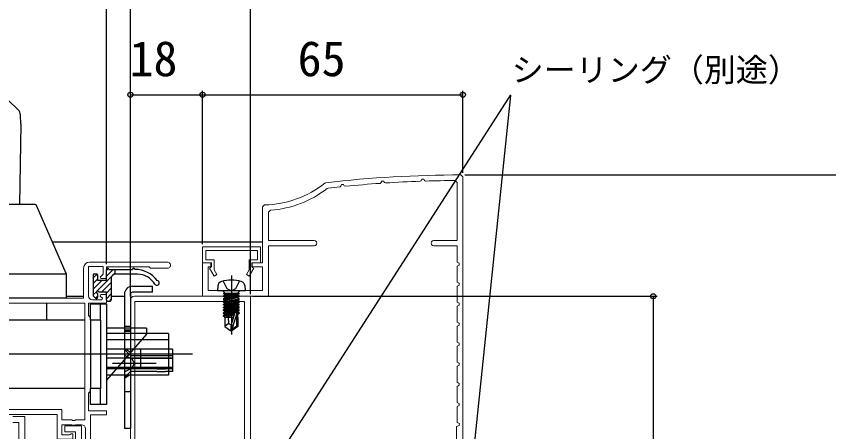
# Model space of a CAD drawing. Units: millimetres, scale not verified. Extents: x -525 to 525, y -803 to 799.
# Drawn here: x 204.6 to 407.5, y -457.7 to -353.9 of the extents above; entities that cross this region are included whole.
import ezdxf
from ezdxf.enums import TextEntityAlignment as Align

# ---------------------------------------------------------------- set-up
doc = ezdxf.new("R2010")
doc.units = ezdxf.units.MM
doc.header["$LTSCALE"] = 4
doc.layers.add('0-2_YKK_11', color=7, linetype='Continuous', lineweight=18)
for name, color, linetype in [('0-4_YKK_12', 2, 'Continuous'), ('0-5_YKK_13', 4, 'Continuous'), ('0-6_YKK_D', 6, 'Continuous')]:
    doc.layers.add(name, color=color, linetype=linetype)
doc.styles.add('ＭＳ ゴシック', font='')
doc.styles.get('ＭＳ ゴシック').set_extended_font_data('MS Gothic')

msp = doc.modelspace()

# ---------------------------------------------------------------- linework, layer by layer
at = {"layer": '0-2_YKK_11', "color": 30}
for p, q in [((281.935, -395.497), (281.681, -395.602)), ((282.239, -396.944), (282.488, -396.843))]:
    msp.add_line(p, q, dxfattribs=at)
at = {"layer": '0-2_YKK_11'}
for p, q in [((242.356, -415.344), (222.906, -415.344)), ((221.406, -416.844), (221.406, -424.344))]:
    msp.add_line(p, q, dxfattribs=at)
at = {"layer": '0-2_YKK_11', "color": 211}
msp.add_line((234.106, -423.844), (263.106, -423.844), dxfattribs=at)
at = {"layer": '0-2_YKK_11', "color": 30}
for points in [[(316.109, -470.844), (316.109, -394.044), (315.608, -393.544)], [(295.49, -395.657), (295.658, -395.539), (295.845, -395.125), (296.335, -395.102), (296.516, -395.419), (296.796, -395.569)], [(305.488, -395.133), (305.662, -395.019), (305.855, -394.617), (306.345, -394.605), (306.521, -394.932), (306.794, -395.089)], [(314.206, -394.95), (314.709, -395.45), (314.709, -409.944), (308.859, -409.944)], [(285.492, -396.518), (285.655, -396.397), (285.837, -395.971), (286.324, -395.936), (286.511, -396.243), (286.797, -396.386)], [(266.599, -401.039), (266.109, -401.539), (266.109, -415.544), (263.409, -415.544), (263.409, -416.544), (266.109, -416.544), (266.109, -422.444), (252.509, -422.444), (252.509, -416.544), (253.309, -416.544), (253.309, -415.544), (251.109, -415.544), (251.109, -423.844), (267.609, -423.844), (267.609, -411.244), (278.959, -411.244)], [(278.959, -409.944), (267.609, -409.944), (267.609, -402.869), (268.072, -402.371)], [(308.859, -411.244), (314.709, -411.244), (314.709, -415.344), (315.209, -415.599), (315.209, -416.089), (314.709, -416.344), (314.709, -420.344), (315.209, -420.599), (315.209, -421.089), (314.709, -421.344), (314.709, -425.344), (315.209, -425.599), (315.209, -426.089), (314.709, -426.344), (314.709, -430.344), (315.209, -430.599), (315.209, -431.089), (314.709, -431.344), (314.709, -435.344), (315.209, -435.599), (315.209, -436.089), (314.709, -436.344), (314.709, -440.344), (315.209, -440.599), (315.209, -441.089), (314.709, -441.344), (314.709, -445.344), (315.209, -445.599), (315.209, -446.089), (314.709, -446.344), (314.709, -450.344), (315.209, -450.599), (315.209, -451.089), (314.709, -451.344), (314.709, -455.344), (315.234, -455.612), (315.18, -456.155), (314.509, -456.344), (314.509, -460.344)]]:
    msp.add_lwpolyline(points, dxfattribs=at)
msp.add_lwpolyline([(265.609, -411.544), (251.109, -411.544), (251.109, -415.544), (253.209, -415.544), (253.209, -416.644), (252.836, -416.859), (253.982, -418.844), (254.675, -418.444), (254.009, -417.291), (254.009, -414.744), (251.909, -414.744), (251.909, -412.444), (264.809, -412.444), (264.809, -414.744), (262.709, -414.744), (262.709, -417.291), (262.044, -418.444), (262.737, -418.844), (263.882, -416.859), (263.509, -416.644), (263.509, -415.544), (265.609, -415.544)], close=True, dxfattribs=at)
at = {"layer": '0-2_YKK_11'}
for points in [[(222.606, -423.744), (222.606, -416.444), (226.306, -416.444), (226.306, -418.32), (225.57, -419.056), (225.731, -419.444), (227.106, -419.444), (227.106, -416.544), (237.806, -416.544), (238.106, -416.844), (242.356, -416.844)], [(221.906, -456.944), (221.906, -463.744), (226.306, -463.744), (226.306, -462.544), (223.106, -462.544), (223.106, -453.444), (227.106, -453.444), (227.106, -452.444), (222.606, -452.444), (222.606, -448.044), (222.806, -447.844), (223.106, -447.544), (223.106, -429.144), (222.806, -428.844), (222.606, -428.644), (222.606, -425.544), (227.106, -425.544), (227.106, -423.444), (225.731, -423.444), (225.57, -423.832), (226.094, -424.356), (225.934, -424.744), (223.606, -424.744)], [(221.406, -424.344), (154.506, -424.344)], [(203.706, -453.844), (206.706, -453.844), (206.706, -464.844), (219.406, -464.844), (219.406, -457.744), (216.706, -457.744), (216.706, -456.244), (220.906, -456.244), (220.906, -464.844), (224.506, -464.844), (224.806, -464.544), (225.306, -464.044), (226.306, -464.044), (226.306, -466.344), (154.506, -466.344)], [(177.106, -453.344), (214.806, -453.344), (214.806, -459.544), (218.706, -459.544), (218.706, -458.244), (218.306, -458.244), (218.083, -458.344), (217.859, -458.444), (216.006, -458.444), (216.006, -455.944), (218.448, -455.944), (218.632, -456.064), (219.181, -456.064), (219.365, -455.944), (220.906, -455.944)], [(187.406, -464.844), (205.206, -464.844), (205.206, -455.344), (203.706, -455.344)]]:
    msp.add_lwpolyline(points, dxfattribs=at)
at = {"layer": '0-2_YKK_11', "color": 211}
for points in [[(263.106, -423.844), (263.106, -499.144), (263.056, -499.276), (263.006, -499.408), (263.006, -528.779), (263.056, -528.912), (263.106, -529.044), (263.106, -530.844), (261.606, -530.844), (261.606, -496.344), (248.406, -496.344), (248.106, -496.044)], [(240.206, -481.644), (239.606, -481.644), (239.306, -481.944), (239.106, -482.144), (238.406, -482.144), (238.406, -480.744), (239.906, -480.744), (239.906, -478.344), (233.106, -478.344), (233.106, -477.344), (236.706, -477.344), (236.706, -461.244), (233.106, -461.244), (233.106, -424.844)], [(261.606, -477.144), (261.606, -425.144), (234.206, -425.144), (234.206, -460.144), (237.006, -460.144)]]:
    msp.add_lwpolyline(points, dxfattribs=at)
at = {"layer": '0-2_YKK_11'}
msp.add_lwpolyline([(172.806, -425.544), (221.706, -425.544), (221.706, -454.744), (219.365, -454.744), (219.181, -454.864), (218.632, -454.864), (218.448, -454.744), (216.006, -454.744), (216.006, -452.144), (172.806, -452.144)], close=True, dxfattribs=at)
at = {"layer": '0-2_YKK_11', "color": 30}
for centre, radius, start, end in [((316.109, -693.544), 300, 90.09565, 96.54097), ((266.109, -376.044), 25, 271.12352, 308.52511), ((316.109, -693.544), 298.6, 93.95959, 95.63355), ((316.109, -693.549), 298.605, 92.03839, 93.70845), ((316.109, -693.547), 298.603, 90.3652, 91.78762), ((266.109, -376.044), 26.4, 274.26385, 307.65893), ((316.108, -693.531), 298.587, 95.88523, 96.46507), ((278.959, -410.594), 0.65, 269.99999, 90.00001), ((308.859, -410.594), 0.65, 89.99999, 270.00001)]:
    msp.add_arc(centre, radius, start, end, dxfattribs=at)
at = {"layer": '0-2_YKK_11'}
for centre, radius, start, end in [((222.906, -416.844), 1.5, 90.00001, 179.99999), ((242.356, -416.094), 0.75, 269.99999, 90.00001), ((223.606, -423.744), 1, 180.00001, 269.99999), ((220.906, -456.944), 1, 0.00001, 89.99999)]:
    msp.add_arc(centre, radius, start, end, dxfattribs=at)
at = {"layer": '0-2_YKK_11', "color": 211}
msp.add_arc((234.106, -424.844), 1, 90.00001, 179.99999, dxfattribs=at)
at = {"layer": '0-4_YKK_12'}
for p, q in [((266.109, -410.344), (213.66, -410.344)), ((217.106, -423.844), (221.406, -423.844)), ((228.307, -423.853), (231.606, -423.853))]:
    msp.add_line(p, q, dxfattribs=at)
at = {"layer": '0-5_YKK_13'}
for p, q in [((205.721, -380.818), (205.645, -378.628)), ((205.721, -380.818), (205.37, -400.944)), ((209.307, -400.944), (180.905, -400.944)), ((217.073, -418.189), (209.674, -401.184)), ((227.107, -417.394), (227.593, -416.908)), ((227.107, -419.944), (227.107, -417.144)), ((227.107, -418.808), (228.771, -417.144)), ((227.707, -417.144), (233.607, -417.144)), ((229.307, -418.344), (229.307, -417.144)), ((173.106, -418.265), (217.106, -418.265)), ((217.106, -424.344), (217.106, -418.349)), ((223.807, -419.28), (224.785, -418.302)), ((223.807, -418.544), (223.807, -423.644)), ((223.807, -420.694), (224.907, -419.594)), ((223.807, -422.108), (225.971, -419.944)), ((224.107, -418.244), (224.607, -418.244)), ((224.72, -422.609), (228.395, -418.935)), ((224.907, -418.544), (224.907, -419.944)), ((227.107, -419.944), (224.907, -419.944)), ((228.307, -419.344), (228.307, -424.744)), ((228.898, -418.431), (229.307, -418.022)), ((234.857, -418.344), (229.307, -418.344)), ((258.309, -418.69), (258.309, -433.374)), ((225.9, -422.844), (228.307, -420.436)), ((227.107, -423.051), (228.307, -421.851)), ((233.606, -421.343), (238.606, -421.343)), ((238.606, -422.843), (238.606, -421.343)), ((254.907, -421.324), (254.809, -422.444)), ((223.807, -423.522), (224.672, -422.657)), ((224.395, -424.356), (223.895, -423.856)), ((224.391, -424.352), (224.907, -423.836)), ((224.907, -423.144), (224.907, -424.144)), ((227.107, -422.844), (225.207, -422.844)), ((227.107, -424.744), (227.107, -422.844)), ((227.107, -424.465), (228.307, -423.265)), ((231.606, -423.343), (231.606, -456.843)), ((233.106, -423.343), (233.106, -456.843)), ((238.606, -422.843), (233.606, -422.843)), ((260.288, -423.144), (256.33, -423.144)), ((256.824, -423.144), (256.33, -423.231)), ((256.709, -423.538), (256.709, -423.45)), ((259.909, -423.538), (259.909, -423.45)), ((260.288, -423.144), (260.288, -423.231)), ((260.288, -423.757), (260.288, -423.931)), ((212.106, -425.544), (212.106, -429.843)), ((223.106, -429.843), (223.106, -425.843)), ((227.106, -425.843), (223.106, -425.843)), ((225.606, -429.843), (225.606, -425.843)), ((227.106, -425.843), (227.106, -450.843)), ((227.407, -425.044), (228.007, -425.044)), ((227.942, -425.044), (228.307, -424.679)), ((256.33, -424.457), (256.33, -424.631)), ((260.288, -425.857), (256.33, -426.557)), ((259.909, -424.238), (259.909, -424.15)), ((259.909, -424.938), (259.909, -424.85)), ((259.909, -425.638), (259.909, -425.55)), ((260.288, -425.157), (260.288, -425.331)), ((260.288, -426.557), (256.33, -427.257)), ((260.288, -427.257), (256.33, -427.957)), ((259.909, -426.338), (259.909, -426.25)), ((259.909, -427.038), (259.909, -426.95)), ((259.909, -427.738), (259.909, -427.65)), ((221.706, -429.843), (177.106, -429.843)), ((223.106, -429.843), (223.106, -446.843)), ((225.606, -429.843), (223.106, -429.843)), ((225.606, -429.843), (225.606, -446.843)), ((259.132, -428.161), (256.33, -428.657)), ((259.077, -428.345), (256.33, -428.831)), ((259.018, -428.545), (256.709, -429.05)), ((259.909, -429.144), (259.909, -428.35)), ((237.106, -431.843), (227.106, -431.843)), ((233.106, -431.385), (231.606, -431.385)), ((237.106, -431.843), (237.106, -433.143)), ((256.659, -431.356), (257.609, -430.544)), ((256.659, -431.432), (258.159, -432.444)), ((258.459, -432.082), (258.459, -432.444)), ((259.659, -431.239), (259.959, -431.432)), ((242.606, -433.143), (227.106, -433.143)), ((237.106, -433.343), (228.236, -443.543)), ((233.106, -432.302), (231.606, -432.302)), ((233.106, -432.64), (231.606, -432.64)), ((237.106, -433.343), (237.106, -433.143)), ((242.606, -433.143), (242.606, -437.043)), ((242.606, -434.743), (227.106, -434.743)), ((243.606, -437.043), (227.106, -437.043)), ((233.106, -437.893), (231.606, -436.893)), ((231.606, -437.143), (233.106, -438.643)), ((235.606, -437.043), (235.606, -441.643)), ((242.606, -437.043), (242.606, -441.643)), ((243.606, -437.043), (243.606, -441.643)), ((248.606, -438.343), (164.906, -438.343)), ((243.606, -439.343), (227.106, -439.343)), ((233.106, -438.643), (239.673, -438.643)), ((233.106, -439.298), (239.673, -439.298)), ((239.673, -438.643), (241.873, -438.643)), ((239.673, -439.298), (241.873, -439.298)), ((241.873, -439.298), (243.606, -439.298)), ((243.606, -441.643), (227.106, -441.643)), ((242.606, -441.943), (227.106, -441.943)), ((239.527, -440.644), (228.655, -440.644)), ((239.673, -441.989), (233.106, -441.989)), ((239.673, -441.989), (241.873, -441.989)), ((243.606, -441.989), (241.873, -441.989)), ((242.606, -441.643), (242.606, -443.543)), ((242.606, -443.543), (227.106, -443.543)), ((228.236, -443.543), (227.106, -444.843)), ((233.106, -443.393), (231.606, -444.393)), ((239.673, -442.643), (233.106, -442.643)), ((239.673, -442.643), (241.873, -442.643)), ((221.706, -446.843), (177.106, -446.843)), ((225.606, -446.843), (223.106, -446.843)), ((223.106, -450.843), (223.106, -446.843)), ((225.606, -450.843), (225.606, -446.843)), ((231.606, -447.64), (233.106, -447.64)), ((227.106, -450.843), (223.106, -450.843)), ((233.106, -456.843), (231.606, -456.843))]:
    msp.add_line(p, q, dxfattribs=at)
for points in [[(217.106, -424.344), (173.106, -424.344), (173.106, -418.349)], [(254.809, -422.444), (261.809, -422.444), (261.711, -421.324)], [(256.259, -420.08), (257.164, -421.896), (258.309, -422.504), (259.454, -421.896), (260.359, -420.08)], [(256.579, -423.144), (256.579, -422.944), (256.079, -422.444)], [(256.33, -423.144), (256.33, -423.231), (256.709, -423.45), (258.109, -423.144)], [(259.795, -423.144), (256.33, -423.757), (256.33, -423.931)], [(258.51, -423.144), (256.709, -423.538), (256.33, -423.757)], [(256.709, -424.238), (256.709, -424.15), (256.33, -423.931), (260.288, -423.231), (259.909, -423.45), (256.709, -424.15)], [(256.709, -424.938), (256.709, -424.85), (256.33, -424.631), (260.288, -423.931), (259.909, -424.15), (256.709, -424.85)], [(260.039, -423.144), (260.039, -422.944), (260.539, -422.444)], [(256.33, -425.857), (256.709, -425.638), (256.709, -425.55), (256.33, -425.331), (256.33, -425.157), (260.288, -424.457), (259.909, -424.238), (256.709, -424.938), (256.33, -425.157)], [(256.33, -425.331), (260.288, -424.631), (260.288, -424.457)], [(256.709, -429.138), (256.709, -429.05), (256.33, -428.831), (256.33, -428.657), (256.709, -428.438), (256.709, -428.35), (256.33, -428.131), (256.33, -427.957), (256.709, -427.738), (256.709, -427.65), (256.33, -427.431), (256.33, -427.257), (256.709, -427.038), (256.709, -426.95), (256.33, -426.731), (256.33, -426.557), (256.709, -426.338), (256.709, -426.25), (256.33, -426.031), (256.33, -425.857), (260.288, -425.157), (259.909, -424.938), (256.709, -425.638)], [(256.33, -426.031), (260.288, -425.331), (259.909, -425.55), (256.709, -426.25)], [(256.33, -426.731), (260.288, -426.031), (260.288, -425.857)], [(260.288, -424.631), (259.909, -424.85), (256.709, -425.55)], [(260.288, -425.857), (259.909, -425.638), (256.709, -426.338)], [(260.288, -426.031), (259.909, -426.25), (256.709, -426.95)], [(256.33, -427.431), (260.288, -426.731), (260.288, -426.557)], [(256.33, -428.131), (260.288, -427.431), (260.288, -427.257)], [(260.288, -426.557), (259.909, -426.338), (256.709, -427.038)], [(260.288, -426.731), (259.909, -426.95), (256.709, -427.65)], [(260.288, -427.257), (259.909, -427.038), (256.709, -427.738)], [(260.288, -427.431), (259.909, -427.65), (256.709, -428.35)], [(260.288, -427.957), (259.909, -427.738), (256.709, -428.438)], [(259.659, -429.144), (259.959, -429.144), (259.959, -431.432), (258.459, -432.444), (258.159, -432.444), (258.309, -430.938), (259.232, -427.824), (259.723, -427.879), (258.459, -432.082), (259.659, -431.239), (259.659, -428.092)], [(259.658, -428.068), (260.288, -427.957), (260.288, -428.131)], [(258.841, -429.144), (256.659, -429.144), (256.659, -431.432)], [(257.469, -429.144), (257.609, -430.544), (258.309, -431.045)], [(259.659, -428.405), (259.909, -428.35), (260.288, -428.131), (259.659, -428.242)], [(231.606, -437.143), (231.606, -444.143), (233.106, -442.643)], [(231.606, -438.593), (233.462, -439.498), (234.071, -440.643)], [(241.873, -438.643), (243.606, -438.643), (243.606, -442.643), (241.873, -442.643)], [(231.606, -442.693), (233.462, -441.788), (234.071, -440.643)]]:
    msp.add_lwpolyline(points, dxfattribs=at)
msp.add_lwpolyline([(260.288, -423.757), (256.33, -424.457), (256.709, -424.238), (259.909, -423.538)], close=True, dxfattribs=at)
for centre, radius, start, end in [((106.131, -476.344), 140, 45.03839, 90), ((203.646, -378.698), 2, 2, 45.03839), ((209.307, -401.344), 0.4, 23.51461, 90), ((227.407, -417.144), 0.3, 0, 180), ((233.907, -417.144), 0.3, 359.99942, 180), ((234.201, -424.144), 7, 36.78511, 89.9465), ((216.706, -418.349), 0.4, 0, 23.51461), ((224.107, -418.544), 0.3, 90, 180), ((224.607, -418.544), 0.3, 0, 90), ((229.307, -419.344), 1, 90, 180), ((234.857, -423.344), 5, 30.0005, 90), ((239.707, -420.544), 0.6, 210.0005, 80.4391), ((258.309, -428.844), 9, 74.11918, 105.88086), ((233.606, -423.343), 2, 90, 180), ((256.202, -421.438), 1.3, 105.88086, 175.00003), ((260.416, -421.438), 1.3, 5.00001, 74.11918), ((224.107, -423.644), 0.3, 180, 225), ((224.907, -422.844), 0.3, 0, 270), ((233.606, -423.343), 0.5, 90, 180), ((224.607, -424.144), 0.3, 225, 0), ((227.407, -424.744), 0.3, 180, 270), ((228.007, -424.744), 0.3, 270, 0)]:
    msp.add_arc(centre, radius, start, end, dxfattribs=at)
at = {"layer": '0-6_YKK_D'}
for p, q in [((227.106, -415.844), (227.106, -315.344)), ((227.106, -415.844), (227.106, -315.344)), ((233.106, -422.837), (233.106, -315.344)), ((233.106, -423.837), (233.106, -315.344)), ((263.106, -423.344), (263.106, -315.344)), ((233.106, -423.844), (233.106, -372.544)), ((251.109, -410.844), (251.109, -372.544)), ((251.109, -410.844), (251.109, -372.544)), ((316.109, -393.044), (316.109, -372.544)), ((233.106, -373.544), (251.109, -373.544)), ((251.109, -373.544), (316.109, -373.544)), ((316.608, -393.544), (424.652, -393.544)), ((263.606, -423.844), (364.652, -423.844)), ((363.652, -423.844), (363.652, -530.844))]:
    msp.add_line(p, q, dxfattribs=at)
for points in [[(269.215, -465.194), (270.594, -463.048), (328.092, -373.544)], [(318.466, -465.88), (318.731, -463.344), (328.092, -373.743)]]:
    msp.add_lwpolyline(points, dxfattribs=at)
for centre in [(233.106, -373.544), (251.109, -373.544), (251.109, -373.544), (316.109, -373.544), (363.652, -423.844)]:
    msp.add_circle(centre, 0.637, dxfattribs=at)

# ---------------------------------------------------------------- texts
at = {"layer": '0-6_YKK_D', "style": 'ＭＳ ゴシック'}
for s, height, p in [('18', 8.798, (232.869, -371.544)), ('65', 8.798, (274.848, -371.544)), ('シーリング（別途）', 5.865, (328.293, -372.01))]:
    msp.add_text(s, height=height, dxfattribs=at).set_placement(p, align=Align.BOTTOM_LEFT)

doc.saveas('drawing.dxf')
